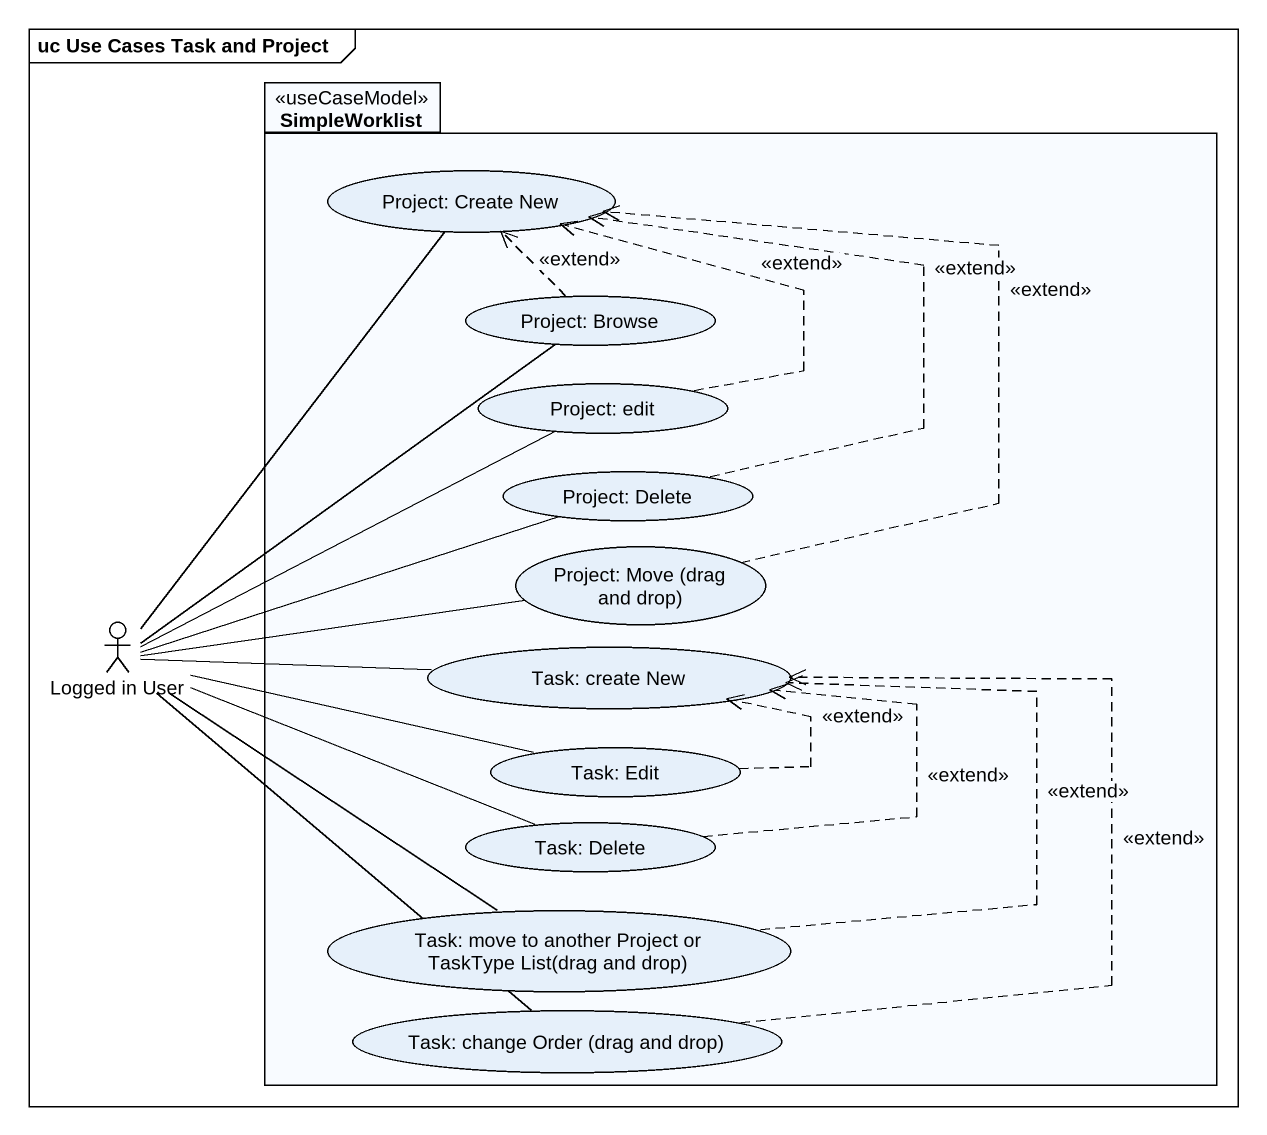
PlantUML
@startuml
mainframe uc Use Cases Task and Project
package SimpleWorklist <<useCaseModel>> {
  usecase "Project: Create New" as Project_Create_New
  usecase "Project: Browse" as Project_Browse
  usecase "Project: edit" as Project_edit
  usecase "Project: Delete" as Project_Delete
  usecase "Project: Move (drag and drop)" as Project_Move_drag_and_drop
  usecase "Task: create New" as Task_create_New
  usecase "Task: Edit" as Task_Edit
  usecase "Task: Delete" as Task_Delete
  usecase "Task: move to another Project or TaskType List(drag and drop)" as Task_move_to_another
  usecase "Task: change Order (drag and drop)" as Task_change_Order_drag_and
}
actor "Logged in User" as Logged_in_User
Project_Browse .up.> Project_Create_New : <<extend>>
Project_edit .up.> Project_Create_New : <<extend>>
Project_Delete .up.> Project_Create_New : <<extend>>
Project_Move_drag_and_drop .up.> Project_Create_New : <<extend>>
Logged_in_User -up- Project_Create_New
Logged_in_User -up- Project_Browse
Logged_in_User -right- Project_edit
Logged_in_User -right- Project_Delete
Logged_in_User -right- Project_Move_drag_and_drop
Logged_in_User -right- Task_create_New
Logged_in_User -right- Task_Edit
Logged_in_User -right- Task_Delete
Logged_in_User -- Task_move_to_another
Logged_in_User -- Task_change_Order_drag_and
Task_Edit .up.> Task_create_New : <<extend>>
Task_Delete .up.> Task_create_New : <<extend>>
Task_move_to_another .up.> Task_create_New : <<extend>>
Task_change_Order_drag_and .up.> Task_create_New : <<extend>>
@enduml
